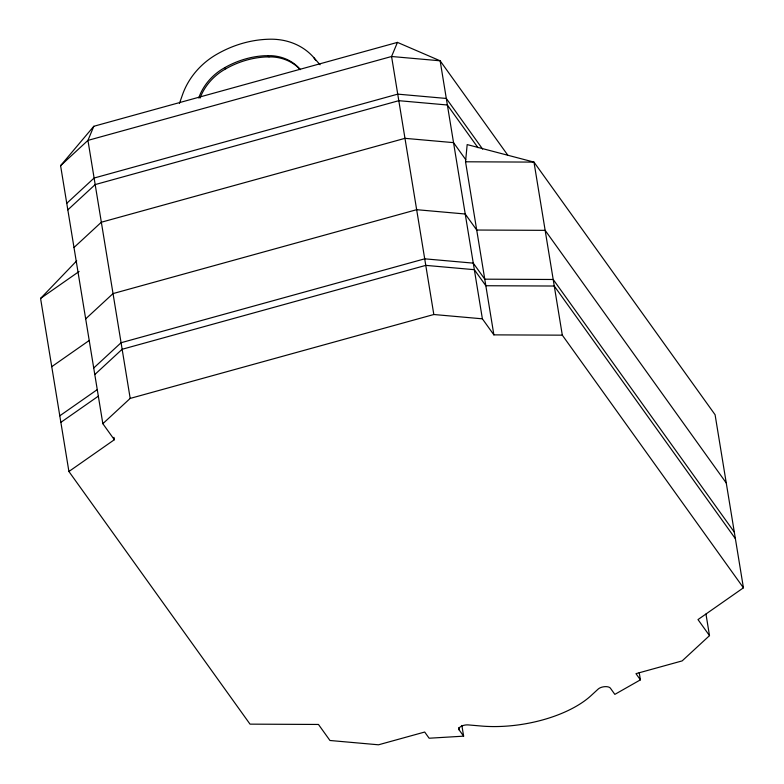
<?xml version="1.0" encoding="UTF-8"?>
<svg xmlns="http://www.w3.org/2000/svg" width="784" height="784" viewBox="0 0 784 784"><rect width="100%" height="100%" fill="white"/><g stroke="black" fill="none" stroke-linecap="round" stroke-linejoin="round"><path stroke-width="1.18" d="M743.428 587.814L562.314 335.17L493.881 334.866L465.539 161.788L467.166 144.589L533.973 162.102L715.086 414.736L743.428 587.814L697.995 619.585L709.5 635.628L682.149 660.902L635.971 673.662L640.401 679.855L614.842 694.379L610.393 688.166A6.772 3.156 -9.3 0 0 604.787 686.666A6.772 3.156 -9.3 0 0 598.241 689.018L590.989 695.682A87.651 40.876 -9.3 0 1 481.151 726.023L468.322 724.916A6.772 3.156 -9.3 0 0 461.119 726.356A6.772 3.156 -9.3 0 0 459.169 729.953L463.628 736.156L429.132 738.224L424.693 732.04L378.515 744.8L329.956 740.488L318.461 724.455L250.027 724.142L68.914 471.498L40.572 298.43L76.705 260.827M179.438 103.449L182.584 94.511A68.502 59.045 -35.6 0 1 217.668 53.792A101.087 87.132 -35.6 0 1 270.46 39.2A67.052 57.791 -35.6 0 1 313.688 57.467L320.048 64.758M198.734 97.98L200.018 94.668A50.48 43.512 -35.6 0 1 221.754 69.443L224.851 67.6A83.065 71.599 -35.6 0 1 264.551 55.733L271.333 55.693A49.029 42.258 -35.6 0 1 297.891 66.914L300.017 69.168M200.047 98.108L200.91 95.903A50.48 43.512 -35.6 0 1 222.636 70.678L225.733 68.835A83.065 71.599 -35.6 0 1 265.433 56.967L272.215 56.928A49.029 42.258 -35.6 0 1 298.773 68.149L300.194 69.658M507.767 155.154L440.138 60.799L397.449 42.385L93.815 126.283L87.945 140.385L60.593 165.669L102.841 423.693L114.346 439.726L68.914 471.498M397.449 42.385L391.569 56.497L433.826 314.511L482.385 318.823L493.881 334.866M60.593 165.669L93.815 126.283M66.758 203.311L94.109 178.037L397.743 94.139L446.302 98.451L482.611 149.097M67.826 209.867L95.178 184.583L398.811 100.685L447.37 104.997L477.985 147.706M73.99 247.509L101.342 222.225L404.975 138.337L453.534 142.639L465.745 159.671M85.681 318.863L113.023 293.588L416.657 209.691L465.226 214.003L476.721 230.035L545.154 230.349L726.268 482.993M93.727 368L121.079 342.726L424.703 258.828L473.271 263.13L484.767 279.173L553.2 279.486L734.314 532.13M94.795 374.556L122.147 349.272L425.781 265.374L474.34 269.686L485.835 285.729L554.268 286.033L735.382 538.677M102.841 423.693L130.193 398.409L433.826 314.511M40.572 298.43L79.086 271.489M51.744 366.677L89.278 340.432M59.79 415.814L97.324 389.57M60.868 422.36L98.402 396.116M465.539 161.788L533.973 162.102L562.314 335.17M313.688 57.467L315.825 60.446M268.148 55.615L269.03 56.85M224.851 67.6L225.733 68.835M705.963 614.048L709.5 635.628M639.215 672.623L640.401 679.855M482.385 318.823L440.138 60.799L391.569 56.497L87.945 140.385L130.193 398.409M461.864 725.435L463.628 736.156M458.787 727.572L459.169 729.953M113.954 437.335L114.346 439.726"/></g></svg>
